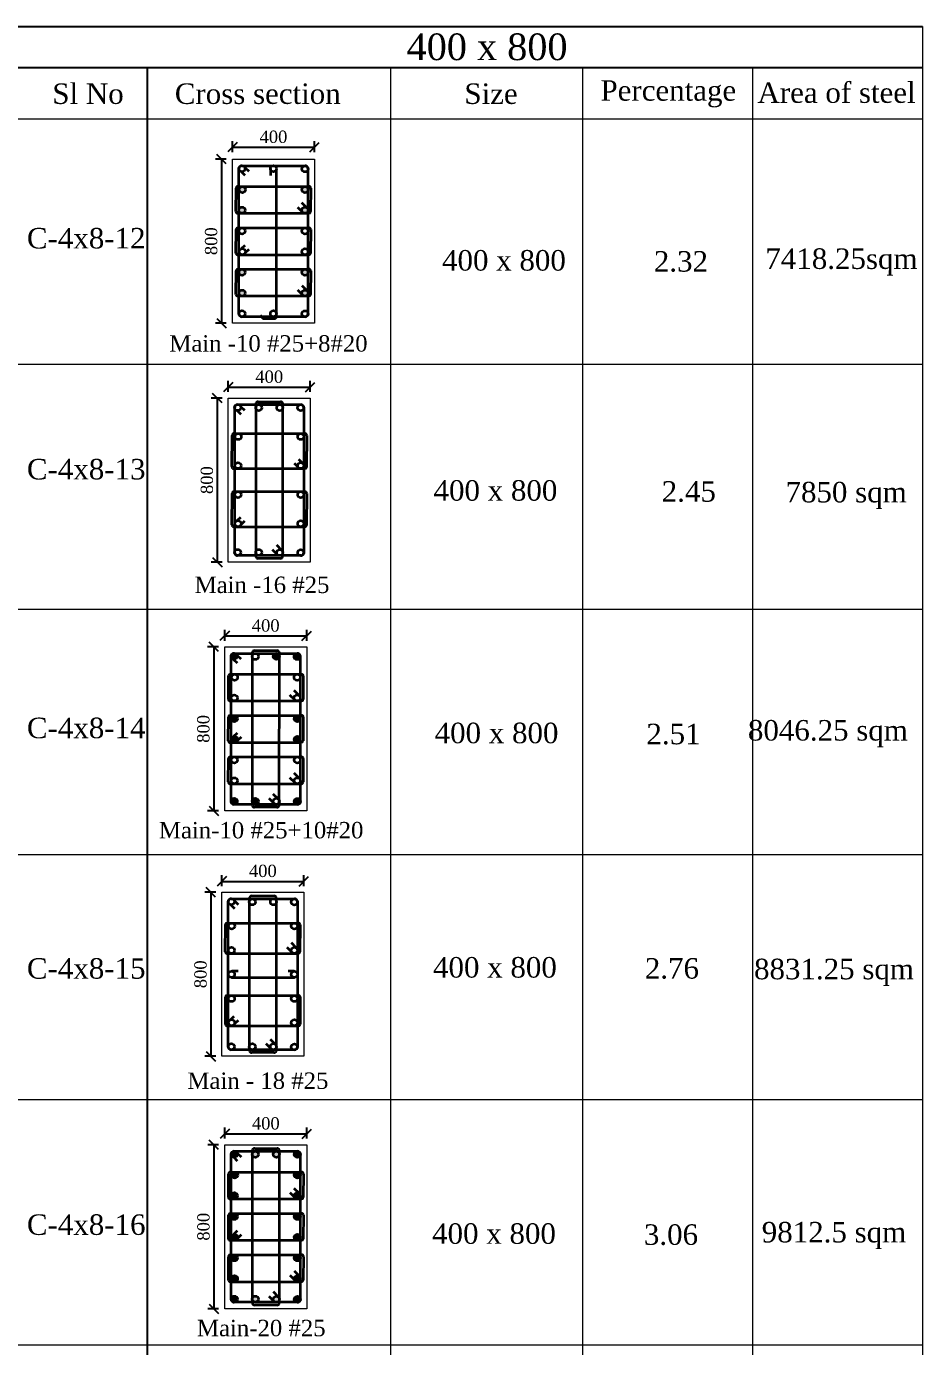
# Model space of a CAD drawing. Header units: millimetres. Extents: x -111267 to 10003021, y -40114 to 2142304.
# Drawn here: x 4467959 to 4489827, y 2034847 to 2067045 of the extents above; entities that cross this region are included whole.
import ezdxf

# ---------------------------------------------------------------- set-up
doc = ezdxf.new("R2010")
doc.units = ezdxf.units.MM
doc.header["$PDMODE"] = 2
doc.linetypes.add('DASHED2', pattern=[0.375, 0.25, -0.125])
for name, color, linetype, lineweight in [('6.Dim', 8, 'Continuous', 9), ('object line', 23, 'Continuous', 13), ('reinmt', 241, 'Continuous', 40), ('S-Beam', 4, 'DASHED2', 15), ('S-Dim', 8, 'Continuous', 5)]:
    doc.layers.add(name, color=color, linetype=linetype, lineweight=lineweight)
doc.layers.add('9.Title', color=7, linetype='Continuous')
doc.styles.add('DRIQsmall', font='times.ttf', dxfattribs={"height": 0.2})
doc.styles.add('Times new roman', font='times.ttf', dxfattribs={"height": 300})
doc.dimstyles.new('Scale 20', dxfattribs={"dimscale": 0, "dimtxt": 250, "dimasz": 230, "dimexe": 150, "dimexo": 150, "dimgap": 100, "dimtad": 1, "dimtoh": 1, "dimdec": 0, "dimlfac": 0.2, "dimzin": 0, "dimdsep": 46, "dimtxsty": 'Times new roman', "dimblk": 'OBLIQUE', "dimcen": 0.09, "dimclrd": 256, "dimclrt": 3, "dimadec": 0, "dimazin": 0, "dimtfac": 1, "dimtdec": 0, "dimtofl": 0, "dimtmove": 0, "dimatfit": 3, "dimfxl": 150, "dimfxlon": 1, "dimtolj": 1, "dimtzin": 0, "dimarcsym": 0})

# ---------------------------------------------------------------- blocks, each defined once
blk = doc.blocks.new('_Oblique')
at = {"color": 0, "linetype": 'ByBlock', "lineweight": -2}
blk.add_line((-0.5, -0.5), (0.5, 0.5), dxfattribs=at)
blk = doc.blocks.new('*D1125')
at = {"layer": 'Defpoints', "color": 0, "ltscale": 6, "transparency": 16777216}
for p in [(4472728, 2045927), (4472462, 2041927), (4472728, 2041927)]:
    blk.add_point(p, dxfattribs=at)
at = {"layer": 'S-Dim', "color": 0, "lineweight": -2, "ltscale": 6, "transparency": 16777216}
for p, q in [((4472578, 2045927), (4472312, 2045927)), ((4472578, 2041927), (4472312, 2041927))]:
    blk.add_line(p, q, dxfattribs=at)
at = {"layer": 'S-Dim', "lineweight": -2, "ltscale": 6, "transparency": 16777216}
blk.add_line((4472462, 2045927), (4472462, 2041927), dxfattribs=at)
at = {"layer": 'S-Dim', "lineweight": -2, "ltscale": 6, "transparency": 16777216, "xscale": 230, "yscale": 230, "zscale": 230}
for p, rotation in [((4472462, 2045927), 90), ((4472462, 2041927), 270)]:
    blk.add_blockref('_Oblique', p, dxfattribs=dict(at, rotation=rotation))
at = {"layer": 'S-Dim', "color": 3, "ltscale": 6, "transparency": 16777216, "insert": (4472209, 2043927), "char_height": 300, "attachment_point": 5, "rotation": 90, "style": 'Times new roman'}
blk.add_mtext('\\A1;800', dxfattribs=at)
blk = doc.blocks.new('*D1126')
at = {"layer": 'Defpoints', "color": 0, "ltscale": 6, "transparency": 16777216}
for p in [(4472728, 2045927), (4474728, 2046194), (4474728, 2045927)]:
    blk.add_point(p, dxfattribs=at)
at = {"layer": 'S-Dim', "color": 0, "lineweight": -2, "ltscale": 6, "transparency": 16777216}
for p, q in [((4472728, 2046077), (4472728, 2046344)), ((4474728, 2046077), (4474728, 2046344))]:
    blk.add_line(p, q, dxfattribs=at)
at = {"layer": 'S-Dim', "lineweight": -2, "ltscale": 6, "transparency": 16777216}
blk.add_line((4472728, 2046194), (4474728, 2046194), dxfattribs=at)
at = {"layer": 'S-Dim', "lineweight": -2, "ltscale": 6, "transparency": 16777216, "xscale": 230, "yscale": 230, "zscale": 230, "rotation": 180}
blk.add_blockref('_Oblique', (4472728, 2046194), dxfattribs=at)
at = {"layer": 'S-Dim', "lineweight": -2, "ltscale": 6, "transparency": 16777216, "xscale": 230, "yscale": 230, "zscale": 230}
blk.add_blockref('_Oblique', (4474728, 2046194), dxfattribs=at)
at = {"layer": 'S-Dim', "color": 3, "ltscale": 6, "transparency": 16777216, "insert": (4473728, 2046447), "char_height": 300, "attachment_point": 5, "style": 'Times new roman'}
blk.add_mtext('\\A1;400', dxfattribs=at)
blk = doc.blocks.new('*D1127')
at = {"layer": 'Defpoints', "color": 0, "ltscale": 6, "transparency": 16777216}
for p in [(4472987, 2063806), (4472721, 2059806), (4472987, 2059806)]:
    blk.add_point(p, dxfattribs=at)
at = {"layer": 'S-Dim', "color": 0, "lineweight": -2, "ltscale": 6, "transparency": 16777216}
for p, q in [((4472837, 2063806), (4472571, 2063806)), ((4472837, 2059806), (4472571, 2059806))]:
    blk.add_line(p, q, dxfattribs=at)
at = {"layer": 'S-Dim', "lineweight": -2, "ltscale": 6, "transparency": 16777216}
blk.add_line((4472721, 2063806), (4472721, 2059806), dxfattribs=at)
at = {"layer": 'S-Dim', "lineweight": -2, "ltscale": 6, "transparency": 16777216, "xscale": 230, "yscale": 230, "zscale": 230}
for p, rotation in [((4472721, 2063806), 90), ((4472721, 2059806), 270)]:
    blk.add_blockref('_Oblique', p, dxfattribs=dict(at, rotation=rotation))
at = {"layer": 'S-Dim', "color": 3, "ltscale": 6, "transparency": 16777216, "insert": (4472468, 2061806), "char_height": 300, "attachment_point": 5, "rotation": 90, "style": 'Times new roman'}
blk.add_mtext('\\A1;800', dxfattribs=at)
blk = doc.blocks.new('*D1128')
at = {"layer": 'Defpoints', "color": 0, "ltscale": 6, "transparency": 16777216}
for p in [(4474987, 2064099), (4472987, 2063832), (4474987, 2063832)]:
    blk.add_point(p, dxfattribs=at)
at = {"layer": 'S-Dim', "color": 0, "lineweight": -2, "ltscale": 6, "transparency": 16777216}
for p, q in [((4472987, 2063982), (4472987, 2064249)), ((4474987, 2063982), (4474987, 2064249))]:
    blk.add_line(p, q, dxfattribs=at)
at = {"layer": 'S-Dim', "lineweight": -2, "ltscale": 6, "transparency": 16777216}
blk.add_line((4472987, 2064099), (4474987, 2064099), dxfattribs=at)
at = {"layer": 'S-Dim', "lineweight": -2, "ltscale": 6, "transparency": 16777216, "xscale": 230, "yscale": 230, "zscale": 230, "rotation": 180}
blk.add_blockref('_Oblique', (4472987, 2064099), dxfattribs=at)
at = {"layer": 'S-Dim', "lineweight": -2, "ltscale": 6, "transparency": 16777216, "xscale": 230, "yscale": 230, "zscale": 230}
blk.add_blockref('_Oblique', (4474987, 2064099), dxfattribs=at)
at = {"layer": 'S-Dim', "color": 3, "ltscale": 6, "transparency": 16777216, "insert": (4473987, 2064352), "char_height": 300, "attachment_point": 5, "style": 'Times new roman'}
blk.add_mtext('\\A1;400', dxfattribs=at)
blk = doc.blocks.new('*D1131')
at = {"layer": 'Defpoints', "color": 0, "ltscale": 6, "transparency": 16777216}
for p in [(4472798, 2051912), (4472531, 2047912), (4472798, 2047912)]:
    blk.add_point(p, dxfattribs=at)
at = {"layer": 'S-Dim', "color": 0, "lineweight": -2, "ltscale": 6, "transparency": 16777216}
for p, q in [((4472648, 2051912), (4472381, 2051912)), ((4472648, 2047912), (4472381, 2047912))]:
    blk.add_line(p, q, dxfattribs=at)
at = {"layer": 'S-Dim', "lineweight": -2, "ltscale": 6, "transparency": 16777216}
blk.add_line((4472531, 2051912), (4472531, 2047912), dxfattribs=at)
at = {"layer": 'S-Dim', "lineweight": -2, "ltscale": 6, "transparency": 16777216, "xscale": 230, "yscale": 230, "zscale": 230}
for p, rotation in [((4472531, 2051912), 90), ((4472531, 2047912), 270)]:
    blk.add_blockref('_Oblique', p, dxfattribs=dict(at, rotation=rotation))
at = {"layer": 'S-Dim', "color": 3, "ltscale": 6, "transparency": 16777216, "insert": (4472278, 2049912), "char_height": 300, "attachment_point": 5, "rotation": 90, "style": 'Times new roman'}
blk.add_mtext('\\A1;800', dxfattribs=at)
blk = doc.blocks.new('*D1132')
at = {"layer": 'Defpoints', "color": 0, "ltscale": 6, "transparency": 16777216}
for p in [(4474798, 2052179), (4472798, 2051912), (4474798, 2051912)]:
    blk.add_point(p, dxfattribs=at)
at = {"layer": 'S-Dim', "color": 0, "lineweight": -2, "ltscale": 6, "transparency": 16777216}
for p, q in [((4472798, 2052062), (4472798, 2052329)), ((4474798, 2052062), (4474798, 2052329))]:
    blk.add_line(p, q, dxfattribs=at)
at = {"layer": 'S-Dim', "lineweight": -2, "ltscale": 6, "transparency": 16777216}
blk.add_line((4472798, 2052179), (4474798, 2052179), dxfattribs=at)
at = {"layer": 'S-Dim', "lineweight": -2, "ltscale": 6, "transparency": 16777216, "xscale": 230, "yscale": 230, "zscale": 230, "rotation": 180}
blk.add_blockref('_Oblique', (4472798, 2052179), dxfattribs=at)
at = {"layer": 'S-Dim', "lineweight": -2, "ltscale": 6, "transparency": 16777216, "xscale": 230, "yscale": 230, "zscale": 230}
blk.add_blockref('_Oblique', (4474798, 2052179), dxfattribs=at)
at = {"layer": 'S-Dim', "color": 3, "ltscale": 6, "transparency": 16777216, "insert": (4473798, 2052432), "char_height": 300, "attachment_point": 5, "style": 'Times new roman'}
blk.add_mtext('\\A1;400', dxfattribs=at)
blk = doc.blocks.new('*D1129')
at = {"layer": 'Defpoints', "color": 0, "ltscale": 6, "transparency": 16777216}
for p in [(4472800, 2039770), (4472534, 2035770), (4472800, 2035770)]:
    blk.add_point(p, dxfattribs=at)
at = {"layer": 'S-Dim', "color": 0, "lineweight": -2, "ltscale": 6, "transparency": 16777216}
for p, q in [((4472650, 2039770), (4472384, 2039770)), ((4472650, 2035770), (4472384, 2035770))]:
    blk.add_line(p, q, dxfattribs=at)
at = {"layer": 'S-Dim', "lineweight": -2, "ltscale": 6, "transparency": 16777216}
blk.add_line((4472534, 2039770), (4472534, 2035770), dxfattribs=at)
at = {"layer": 'S-Dim', "lineweight": -2, "ltscale": 6, "transparency": 16777216, "xscale": 230, "yscale": 230, "zscale": 230}
for p, rotation in [((4472534, 2039770), 90), ((4472534, 2035770), 270)]:
    blk.add_blockref('_Oblique', p, dxfattribs=dict(at, rotation=rotation))
at = {"layer": 'S-Dim', "color": 3, "ltscale": 6, "transparency": 16777216, "insert": (4472281, 2037770), "char_height": 300, "attachment_point": 5, "rotation": 90, "style": 'Times new roman'}
blk.add_mtext('\\A1;800', dxfattribs=at)
blk = doc.blocks.new('*D1130')
at = {"layer": 'Defpoints', "color": 0, "ltscale": 6, "transparency": 16777216}
for p in [(4474800, 2040037), (4472800, 2039770), (4474800, 2039770)]:
    blk.add_point(p, dxfattribs=at)
at = {"layer": 'S-Dim', "color": 0, "lineweight": -2, "ltscale": 6, "transparency": 16777216}
for p, q in [((4472800, 2039920), (4472800, 2040187)), ((4474800, 2039920), (4474800, 2040187))]:
    blk.add_line(p, q, dxfattribs=at)
at = {"layer": 'S-Dim', "lineweight": -2, "ltscale": 6, "transparency": 16777216}
blk.add_line((4472800, 2040037), (4474800, 2040037), dxfattribs=at)
at = {"layer": 'S-Dim', "lineweight": -2, "ltscale": 6, "transparency": 16777216, "xscale": 230, "yscale": 230, "zscale": 230, "rotation": 180}
blk.add_blockref('_Oblique', (4472800, 2040037), dxfattribs=at)
at = {"layer": 'S-Dim', "lineweight": -2, "ltscale": 6, "transparency": 16777216, "xscale": 230, "yscale": 230, "zscale": 230}
blk.add_blockref('_Oblique', (4474800, 2040037), dxfattribs=at)
at = {"layer": 'S-Dim', "color": 3, "ltscale": 6, "transparency": 16777216, "insert": (4473800, 2040289), "char_height": 300, "attachment_point": 5, "style": 'Times new roman'}
blk.add_mtext('\\A1;400', dxfattribs=at)
blk = doc.blocks.new('*D1133')
at = {"layer": 'Defpoints', "color": 0, "ltscale": 6, "transparency": 16777216}
for p in [(4472884, 2057980), (4472617, 2053980), (4472884, 2053980)]:
    blk.add_point(p, dxfattribs=at)
at = {"layer": 'S-Dim', "color": 0, "lineweight": -2, "ltscale": 6, "transparency": 16777216}
for p, q in [((4472734, 2057980), (4472467, 2057980)), ((4472734, 2053980), (4472467, 2053980))]:
    blk.add_line(p, q, dxfattribs=at)
at = {"layer": 'S-Dim', "lineweight": -2, "ltscale": 6, "transparency": 16777216}
blk.add_line((4472617, 2057980), (4472617, 2053980), dxfattribs=at)
at = {"layer": 'S-Dim', "lineweight": -2, "ltscale": 6, "transparency": 16777216, "xscale": 230, "yscale": 230, "zscale": 230}
for p, rotation in [((4472617, 2057980), 90), ((4472617, 2053980), 270)]:
    blk.add_blockref('_Oblique', p, dxfattribs=dict(at, rotation=rotation))
at = {"layer": 'S-Dim', "color": 3, "ltscale": 6, "transparency": 16777216, "insert": (4472364, 2055980), "char_height": 300, "attachment_point": 5, "rotation": 90, "style": 'Times new roman'}
blk.add_mtext('\\A1;800', dxfattribs=at)
blk = doc.blocks.new('*D1134')
at = {"layer": 'Defpoints', "color": 0, "ltscale": 6, "transparency": 16777216}
for p in [(4474884, 2058247), (4472884, 2057980), (4474884, 2057980)]:
    blk.add_point(p, dxfattribs=at)
at = {"layer": 'S-Dim', "color": 0, "lineweight": -2, "ltscale": 6, "transparency": 16777216}
for p, q in [((4472884, 2058130), (4472884, 2058397)), ((4474884, 2058130), (4474884, 2058397))]:
    blk.add_line(p, q, dxfattribs=at)
at = {"layer": 'S-Dim', "lineweight": -2, "ltscale": 6, "transparency": 16777216}
blk.add_line((4472884, 2058247), (4474884, 2058247), dxfattribs=at)
at = {"layer": 'S-Dim', "lineweight": -2, "ltscale": 6, "transparency": 16777216, "xscale": 230, "yscale": 230, "zscale": 230, "rotation": 180}
blk.add_blockref('_Oblique', (4472884, 2058247), dxfattribs=at)
at = {"layer": 'S-Dim', "lineweight": -2, "ltscale": 6, "transparency": 16777216, "xscale": 230, "yscale": 230, "zscale": 230}
blk.add_blockref('_Oblique', (4474884, 2058247), dxfattribs=at)
at = {"layer": 'S-Dim', "color": 3, "ltscale": 6, "transparency": 16777216, "insert": (4473884, 2058500), "char_height": 300, "attachment_point": 5, "style": 'Times new roman'}
blk.add_mtext('\\A1;400', dxfattribs=at)

msp = doc.modelspace()

# ---------------------------------------------------------------- hatches: boundary and pattern name
at = {"layer": '6.Dim', "linetype": 'Continuous'}
h = msp.add_hatch(color=8, dxfattribs=at)
h.dxf.hatch_style = 1
edge = h.paths.add_edge_path()
edge.add_arc((4473228.1, 2063065.5), 75.5, 0, 360)
edge = h.paths.add_edge_path()
edge.add_arc((4473221.8, 2062563), 75.5, 0, 360)
edge = h.paths.add_edge_path()
edge.add_arc((4473222.9, 2061048.2), 75.5, 0, 360)
edge = h.paths.add_edge_path()
edge.add_arc((4473223.4, 2060540.8), 75.5, 0, 360)
edge = h.paths.add_edge_path()
edge.add_arc((4474756.9, 2061048.2), 75.5, 0, 360)
edge = h.paths.add_edge_path()
edge.add_arc((4474757.5, 2060540.8), 75.5, 0, 360)
edge = h.paths.add_edge_path()
edge.add_arc((4474755.9, 2062563), 75.5, 0, 360)
edge = h.paths.add_edge_path()
edge.add_arc((4474755.7, 2063065.5), 75.5, 0, 360)
h = msp.add_hatch(color=8, dxfattribs=at)
h.dxf.hatch_style = 1
edge = h.paths.add_edge_path()
edge.add_arc((4473027.1, 2051683), 75.5, 0, 360)
h = msp.add_hatch(color=8, dxfattribs=at)
h.dxf.hatch_style = 1
edge = h.paths.add_edge_path()
edge.add_arc((4474056.2, 2051679.7), 75.5, 0, 360)
h = msp.add_hatch(color=8, dxfattribs=at)
h.dxf.hatch_style = 1
edge = h.paths.add_edge_path()
edge.add_arc((4474565.7, 2051676.3), 75.5, 0, 360)
h = msp.add_hatch(color=8, dxfattribs=at)
h.dxf.hatch_style = 1
edge = h.paths.add_edge_path()
edge.add_arc((4473032.7, 2050161.5), 75.5, 0, 360)
h = msp.add_hatch(color=8, dxfattribs=at)
h.dxf.hatch_style = 1
edge = h.paths.add_edge_path()
edge.add_arc((4474566.8, 2050161.5), 75.5, 0, 360)
h = msp.add_hatch(color=8, dxfattribs=at)
h.dxf.hatch_style = 1
edge = h.paths.add_edge_path()
edge.add_arc((4473039.6, 2049656.6), 75.5, 0, 360)
h = msp.add_hatch(color=8, dxfattribs=at)
h.dxf.hatch_style = 1
edge = h.paths.add_edge_path()
edge.add_arc((4474567.2, 2049656.6), 75.5, 0, 360)
h = msp.add_hatch(color=8, dxfattribs=at)
h.dxf.hatch_style = 1
edge = h.paths.add_edge_path()
edge.add_arc((4473028.9, 2048147), 75.5, 0, 360)
h = msp.add_hatch(color=8, dxfattribs=at)
h.dxf.hatch_style = 1
edge = h.paths.add_edge_path()
edge.add_arc((4473543.1, 2048146.8), 75.5, 0, 360)
h = msp.add_hatch(color=8, dxfattribs=at)
h.dxf.hatch_style = 1
edge = h.paths.add_edge_path()
edge.add_arc((4474568.3, 2048141.8), 75.5, 0, 360)
h = msp.add_hatch(color=8, dxfattribs=at)
h.dxf.hatch_style = 1
edge = h.paths.add_edge_path()
edge.add_arc((4473029.8, 2039540.4), 75.5, 0, 360)
h = msp.add_hatch(color=8, dxfattribs=at)
h.dxf.hatch_style = 1
edge = h.paths.add_edge_path()
edge.add_arc((4473545.8, 2036004.3), 75.5, 0, 360)
edge = h.paths.add_edge_path()
edge.add_arc((4474058.9, 2036002.6), 75.5, 0, 360)
edge = h.paths.add_edge_path()
edge.add_arc((4474058.9, 2039537.2), 75.5, 0, 360)
edge = h.paths.add_edge_path()
edge.add_arc((4473545.8, 2039535.4), 75.5, 0, 360)
h = msp.add_hatch(color=8, dxfattribs=at)
h.dxf.hatch_style = 1
edge = h.paths.add_edge_path()
edge.add_arc((4474568.4, 2039533.8), 75.5, 0, 360)
h = msp.add_hatch(color=8, dxfattribs=at)
h.dxf.hatch_style = 1
edge = h.paths.add_edge_path()
edge.add_arc((4473041.2, 2039028.9), 75.5, 0, 360)
h = msp.add_hatch(color=8, dxfattribs=at)
h.dxf.hatch_style = 1
edge = h.paths.add_edge_path()
edge.add_arc((4474568.8, 2039028.9), 75.5, 0, 360)
h = msp.add_hatch(color=8, dxfattribs=at)
h.dxf.hatch_style = 1
edge = h.paths.add_edge_path()
edge.add_arc((4473034.9, 2038526.4), 75.5, 0, 360)
h = msp.add_hatch(color=8, dxfattribs=at)
h.dxf.hatch_style = 1
edge = h.paths.add_edge_path()
edge.add_arc((4474569, 2038526.4), 75.5, 0, 360)
h = msp.add_hatch(color=8, dxfattribs=at)
h.dxf.hatch_style = 1
edge = h.paths.add_edge_path()
edge.add_arc((4473035.4, 2038019), 75.5, 0, 360)
h = msp.add_hatch(color=8, dxfattribs=at)
h.dxf.hatch_style = 1
edge = h.paths.add_edge_path()
edge.add_arc((4474569.5, 2038019), 75.5, 0, 360)
h = msp.add_hatch(color=8, dxfattribs=at)
h.dxf.hatch_style = 1
edge = h.paths.add_edge_path()
edge.add_arc((4473042.3, 2037514), 75.5, 0, 360)
h = msp.add_hatch(color=8, dxfattribs=at)
h.dxf.hatch_style = 1
edge = h.paths.add_edge_path()
edge.add_arc((4474569.9, 2037514), 75.5, 0, 360)
h = msp.add_hatch(color=8, dxfattribs=at)
h.dxf.hatch_style = 1
edge = h.paths.add_edge_path()
edge.add_arc((4473036, 2037011.6), 75.5, 0, 360)
h = msp.add_hatch(color=8, dxfattribs=at)
h.dxf.hatch_style = 1
edge = h.paths.add_edge_path()
edge.add_arc((4474570.1, 2037011.6), 75.5, 0, 360)
h = msp.add_hatch(color=8, dxfattribs=at)
h.dxf.hatch_style = 1
edge = h.paths.add_edge_path()
edge.add_arc((4473036.5, 2036504.2), 75.5, 0, 360)
h = msp.add_hatch(color=8, dxfattribs=at)
h.dxf.hatch_style = 1
edge = h.paths.add_edge_path()
edge.add_arc((4474570.6, 2036504.2), 75.5, 0, 360)
h = msp.add_hatch(color=8, dxfattribs=at)
h.dxf.hatch_style = 1
edge = h.paths.add_edge_path()
edge.add_arc((4473031.6, 2036004.5), 75.5, 0, 360)
h = msp.add_hatch(color=8, dxfattribs=at)
h.dxf.hatch_style = 1
edge = h.paths.add_edge_path()
edge.add_arc((4474571, 2035999.2), 75.5, 0, 360)

# ---------------------------------------------------------------- linework, layer by layer
at = {"layer": '9.Title'}
for p, q in [((4446004.1, 2067045.3, -198769.9), (4489826.5, 2067045.3, -198769.9)), ((4446004.1, 2066045.3, -198769.9), (4489826.5, 2066045.3, -198769.9)), ((4470915.3, 1999011, -198769.9), (4470915.3, 2066045.3, -198769.9))]:
    msp.add_line(p, q, dxfattribs=at)
at = {"layer": 'object line', "elevation": 198769.9}
msp.add_lwpolyline([(4472987.3, 2063806.5), (4474987.3, 2063806.5), (4474987.3, 2059806.5), (4472987.3, 2059806.5)], close=True, dxfattribs=at)
at = {"layer": 'object line'}
for points in [[(4472883.6, 2057980.5), (4474883.6, 2057980.5), (4474883.6, 2053980.5), (4472883.6, 2053980.5)], [(4472797.7, 2051912.4), (4474797.7, 2051912.4), (4474797.7, 2047912.4), (4472797.7, 2047912.4)], [(4472728.3, 2045927.3), (4474728.3, 2045927.3), (4474728.3, 2041927.3), (4472728.3, 2041927.3)], [(4472800.4, 2039769.9), (4474800.4, 2039769.9), (4474800.4, 2035769.9), (4472800.4, 2035769.9)]]:
    msp.add_lwpolyline(points, close=True, dxfattribs=at)
at = {"layer": 'reinmt', "linetype": 'Continuous', "lineweight": 35}
for p, q in [((4473216.7, 2063648.4, 198769.9), (4474757.8, 2063648.4, 198769.9)), ((4473145.3, 2060035.9, 198769.9), (4473145.3, 2063577.1, 198769.9)), ((4473203.9, 2063500.7, 198769.9), (4473292.1, 2063414.4, 198769.9)), ((4473295.2, 2063593.9, 198769.9), (4473383.5, 2063510.9, 198769.9)), ((4473911.8, 2063577.7, 198769.9), (4473911.4, 2063406.4, 198769.9)), ((4474829.2, 2063577.1, 198769.9), (4474829.2, 2060035.9, 198769.9)), ((4473071.2, 2062527.8, 198769.9), (4473073.6, 2063101, 198769.9)), ((4473113.6, 2063140.8, 198769.9), (4474856.2, 2063140.8, 198769.9)), ((4474896.2, 2063100.6, 198769.9), (4474893.8, 2062527.4, 198769.9)), ((4474570.9, 2062639.6, 198769.9), (4474695.5, 2062517.5, 198769.9)), ((4474674.8, 2062749.8, 198769.9), (4474800.3, 2062624.1, 198769.9)), ((4473111.2, 2062487.6, 198769.9), (4474853.8, 2062487.6, 198769.9)), ((4473071.9, 2061517.9, 198769.9), (4473074.4, 2062091.1, 198769.9)), ((4473114.4, 2062130.9, 198769.9), (4474856.9, 2062130.9, 198769.9)), ((4474896.9, 2062090.8, 198769.9), (4474894.5, 2061517.6, 198769.9)), ((4473289.3, 2061704.3, 198769.9), (4473200.9, 2061621.3, 198769.9)), ((4473111.9, 2061477.7, 198769.9), (4474854.5, 2061477.7, 198769.9)), ((4473389, 2061607.5, 198769.9), (4473300.8, 2061521.3, 198769.9)), ((4473072.5, 2060510.5, 198769.9), (4473074.9, 2061083.7, 198769.9)), ((4473114.9, 2061123.5, 198769.9), (4474857.5, 2061123.5, 198769.9)), ((4474897.5, 2061083.3, 198769.9), (4474895.1, 2060510.2, 198769.9)), ((4474676.4, 2060727.6, 198769.9), (4474801.9, 2060601.9, 198769.9)), ((4473112.5, 2060470.3, 198769.9), (4474855.1, 2060470.3, 198769.9)), ((4474572.5, 2060617.3, 198769.9), (4474697.2, 2060495.3, 198769.9)), ((4474757.8, 2059964.5, 198769.9), (4473216.7, 2059964.5, 198769.9)), ((4473113, 2057822.4), (4474654.2, 2057822.4)), ((4473553.5, 2057831.3), (4473553.7, 2054129.7)), ((4473613.5, 2057891.3), (4474157.1, 2057891.3)), ((4474215.9, 2054129.6), (4474217.1, 2057831.3)), ((4473041.7, 2054209.9), (4473041.7, 2057751.1)), ((4473100.2, 2057674.7), (4473188.4, 2057588.5)), ((4473191.5, 2057767.9), (4473279.8, 2057684.9)), ((4474725.5, 2057751.1), (4474725.5, 2054209.9)), ((4472972.7, 2056309.3), (4472977.9, 2057068.1)), ((4472972.7, 2056309.3), (4472977.9, 2057068.1)), ((4473027.9, 2057118.1), (4474750.5, 2057118.1)), ((4473027.9, 2057118.1), (4474750.5, 2057118.1)), ((4474800.5, 2057067.9), (4474795.2, 2056298.8)), ((4473022.7, 2056259), (4474745.3, 2056259)), ((4473022.7, 2056259), (4474755.2, 2056259)), ((4474496, 2056391.1), (4474584.2, 2056304.9)), ((4474595.8, 2056487.8), (4474684.1, 2056404.7)), ((4472972.7, 2054892.8), (4472977.9, 2055651.7)), ((4472972.7, 2054892.8), (4472977.9, 2055651.7)), ((4473027.9, 2055701.7), (4474750.5, 2055701.7)), ((4473027.9, 2055701.7), (4474750.5, 2055701.7)), ((4474800.5, 2055651.5), (4474795.2, 2054882.3)), ((4473180.2, 2055071.7), (4473091.8, 2054988.7)), ((4473279.9, 2054975), (4473191.7, 2054888.8)), ((4473022.7, 2054842.6), (4474745.3, 2054842.6)), ((4473022.7, 2054842.6), (4474755.2, 2054842.6)), ((4473957.1, 2054289.8), (4474081.8, 2054167.7)), ((4474061, 2054400), (4474186.6, 2054274.3)), ((4474654.2, 2054138.5), (4473113, 2054138.5)), ((4474155.9, 2054069.7), (4473613.7, 2054069.7)), ((4473027.1, 2051754.3), (4474568.3, 2051754.3)), ((4473105.6, 2051699.8), (4473193.9, 2051616.8)), ((4473467.6, 2051763.2), (4473467.8, 2048061.5)), ((4473527.6, 2051823.2), (4474071.2, 2051823.2)), ((4474130, 2048061.5), (4474131.2, 2051763.1)), ((4472955.7, 2048141.8), (4472955.7, 2051683)), ((4473014.3, 2051606.6), (4473102.5, 2051520.3)), ((4474639.6, 2051683), (4474639.6, 2048141.8)), ((4472887, 2050633.7), (4472889.8, 2051196.7)), ((4472939.8, 2051246.7), (4474665.3, 2051246.7)), ((4474715.3, 2051196.7), (4474712.5, 2050633.3)), ((4474381.3, 2050745.5), (4474506, 2050623.4)), ((4474485.2, 2050855.7), (4474610.7, 2050730)), ((4472927, 2050593.5), (4474672.5, 2050593.5)), ((4472885.4, 2049621.4), (4472888.2, 2050199.5)), ((4472928.2, 2050239.3), (4474673.7, 2050239.3)), ((4474713.7, 2050199.1), (4474710.8, 2049621)), ((4473099.7, 2049810.2), (4473011.3, 2049727.2)), ((4472925.4, 2049581.2), (4474670.8, 2049581.2)), ((4473199.4, 2049713.4), (4473111.2, 2049627.2)), ((4472885.6, 2048621.3), (4472888.4, 2049189.6)), ((4472928.4, 2049229.4), (4474673.9, 2049229.4)), ((4474713.9, 2049189.2), (4474711.1, 2048621.3)), ((4474486.4, 2048838.4), (4474612, 2048712.7)), ((4472935.6, 2048571.3), (4474661.1, 2048571.3)), ((4474382.5, 2048728.2), (4474507.2, 2048606.2)), ((4473871.2, 2048221.6), (4473995.9, 2048099.6)), ((4473975.1, 2048331.9), (4474100.7, 2048206.2)), ((4474568.3, 2048070.4), (4473027.1, 2048070.4)), ((4474070, 2048001.5), (4473527.8, 2048001.5)), ((4472886.3, 2042156.7), (4472886.3, 2045697.9)), ((4472944.9, 2045621.5), (4473033, 2045535.3)), ((4472957.7, 2045769.2), (4474498.8, 2045769.2)), ((4473036.1, 2045714.8), (4473124.5, 2045631.7)), ((4473398.1, 2045778.1), (4473398.3, 2042076.5)), ((4473458.1, 2045838.1), (4474001.8, 2045838.1)), ((4474060.6, 2042076.4), (4474061.8, 2045778.1)), ((4474570.2, 2045697.9), (4474570.2, 2042156.7)), ((4472811.9, 2044477.8), (4472814.7, 2045137.6)), ((4472854.7, 2045177.5), (4474597.2, 2045177.5)), ((4474637.2, 2045137.3), (4474634.5, 2044477.5)), ((4474416, 2044699.8), (4474541.6, 2044574.1)), ((4472851.9, 2044437.7), (4474594.5, 2044437.7)), ((4474312.2, 2044589.6), (4474436.8, 2044467.6)), ((4473128.8, 2043999.4), (4472968.9, 2043999.5)), ((4474494.1, 2043999.4), (4474342.9, 2043999.4)), ((4472962.9, 2043848.7), (4474499.2, 2043848.4)), ((4472813.2, 2042710.5), (4472815.9, 2043370.3)), ((4472855.9, 2043410.2), (4474598.5, 2043410.2)), ((4474638.5, 2043370), (4474635.7, 2042710.2)), ((4472853.2, 2042670.4), (4474595.7, 2042670.4)), ((4473024.5, 2042899.4), (4472936.1, 2042816.4)), ((4473124.2, 2042802.6), (4473036, 2042716.4)), ((4474498.8, 2042085.3), (4472957.7, 2042085.3)), ((4473801.8, 2042236.6), (4473926.4, 2042114.5)), ((4473905.6, 2042346.8), (4474031.2, 2042221.1)), ((4474000.6, 2042016.5), (4473458.3, 2042016.5)), ((4472958.5, 2035999.2), (4472958.5, 2039540.4)), ((4473017, 2039464.1), (4473105.2, 2039377.8)), ((4473029.8, 2039611.8), (4474571, 2039611.8)), ((4473108.3, 2039557.3), (4473196.6, 2039474.3)), ((4473470.3, 2039620.6), (4473470.5, 2035919)), ((4473530.3, 2039680.6), (4474073.9, 2039680.6)), ((4474132.7, 2035919), (4474133.9, 2039620.6)), ((4474642.3, 2039540.4), (4474642.3, 2035999.2)), ((4472889.7, 2038491.2), (4472892.5, 2039054.2)), ((4472942.5, 2039104.2), (4474668, 2039104.2)), ((4474718, 2039054.2), (4474715.2, 2038490.8)), ((4474384, 2038602.9), (4474508.7, 2038480.9)), ((4474487.9, 2038713.2), (4474613.4, 2038587.5)), ((4472929.7, 2038451), (4474675.2, 2038451)), ((4472888.1, 2037478.9), (4472890.9, 2038057)), ((4472930.9, 2038096.8), (4474676.4, 2038096.8)), ((4474716.4, 2038056.6), (4474713.5, 2037478.5)), ((4473102.4, 2037667.6), (4473014, 2037584.7)), ((4473202.1, 2037570.9), (4473113.9, 2037484.7)), ((4472928.1, 2037438.7), (4474673.5, 2037438.7)), ((4472888.3, 2036478.8), (4472891.1, 2037047.1)), ((4472931.1, 2037086.9), (4474676.6, 2037086.9)), ((4474716.6, 2037046.7), (4474713.8, 2036478.8)), ((4474385.3, 2036585.7), (4474509.9, 2036463.7)), ((4474489.1, 2036695.9), (4474614.7, 2036570.2)), ((4472938.3, 2036428.8), (4474663.8, 2036428.8)), ((4474571, 2035927.9), (4473029.8, 2035927.9)), ((4473873.9, 2036079.1), (4473998.6, 2035957.1)), ((4473977.8, 2036189.3), (4474103.4, 2036063.6)), ((4474072.7, 2035859), (4473530.5, 2035859))]:
    msp.add_line(p, q, dxfattribs=at)
at = {"layer": 'reinmt', "linetype": 'Continuous', "lineweight": 35, "elevation": 198769.9}
msp.add_lwpolyline([(4473666, 2059999.2), (4473739.8, 2059917.7), (4474002.4, 2059917.7, 0.4142858), (4474062.4, 2059977.7), (4474061.5, 2063559.6)], format="xyb", dxfattribs=at)
at = {"layer": 'reinmt', "linetype": 'Continuous', "lineweight": 35}
for centre in [(4473216.7, 2063577.1, 198769.9), (4473987.3, 2063573.8, 198769.9), (4474755.3, 2063570.4, 198769.9), (4473228.1, 2063065.5, 198769.9), (4474755.7, 2063065.5, 198769.9), (4473221.8, 2062563, 198769.9), (4474755.9, 2062563, 198769.9), (4473222.3, 2062055.6, 198769.9), (4474756.4, 2062055.6, 198769.9), (4473229.2, 2061550.7, 198769.9), (4474756.8, 2061550.7, 198769.9), (4473222.9, 2061048.2, 198769.9), (4474756.9, 2061048.2, 198769.9), (4473223.4, 2060540.8, 198769.9), (4474757.5, 2060540.8, 198769.9), (4473218.4, 2060041.1, 198769.9), (4473987.3, 2060039.2, 198769.9), (4474757.8, 2060035.9, 198769.9), (4473113, 2057751.1), (4473629, 2057746), (4474142.1, 2057747.8), (4474651.7, 2057744.4), (4473126.6, 2057042.8), (4474654.2, 2057042.8), (4473120.1, 2056334.6), (4474654.2, 2056334.6), (4473120.1, 2055626.3), (4474654.2, 2055626.3), (4473120.1, 2054918.1), (4474654.2, 2054918.1), (4473114.8, 2054215.2), (4473629, 2054215), (4474142.1, 2054213.2), (4474654.2, 2054209.9), (4473027.1, 2051683), (4473543.1, 2051677.9), (4474056.2, 2051679.7), (4474565.7, 2051676.3), (4473038.5, 2051171.4), (4474566.1, 2051171.4), (4473032.2, 2050668.9), (4474566.3, 2050668.9), (4473032.7, 2050161.5), (4474566.8, 2050161.5), (4473039.6, 2049656.6), (4474567.2, 2049656.6), (4473033.3, 2049154.1), (4474567.4, 2049154.1), (4473033.8, 2048646.7), (4474567.9, 2048646.7), (4473028.9, 2048147), (4473543.1, 2048146.8), (4474056.2, 2048145.1), (4474568.3, 2048141.8), (4472957.7, 2045697.9), (4473473.6, 2045692.8), (4473986.8, 2045694.6), (4474496.3, 2045691.2), (4472969.1, 2045102.1), (4474496.7, 2045102.1), (4472963.1, 2044513), (4474497.1, 2044513), (4472963.5, 2043924), (4474497.6, 2043924), (4472963.9, 2043334.9), (4474498, 2043334.9), (4472964.4, 2042745.8), (4474498.5, 2042745.8), (4472959.4, 2042162), (4473473.6, 2042161.8), (4473986.8, 2042160), (4474498.8, 2042156.7), (4473029.8, 2039540.4), (4473545.8, 2039535.4), (4474058.9, 2039537.2), (4474568.4, 2039533.8), (4473041.2, 2039028.9), (4474568.8, 2039028.9), (4473034.9, 2038526.4), (4474569, 2038526.4), (4473035.4, 2038019), (4474569.5, 2038019), (4473042.3, 2037514), (4474569.9, 2037514), (4473036, 2037011.6), (4474570.1, 2037011.6), (4473036.5, 2036504.2), (4474570.6, 2036504.2), (4473031.6, 2036004.5), (4473545.8, 2036004.3), (4474058.9, 2036002.6), (4474571, 2035999.2)]:
    msp.add_circle(centre, 75.5, dxfattribs=at)
for centre, radius, start, end in [((4473216.7, 2063577.1, 198769.9), 71.4, 90, 180), ((4474757.8, 2063577.1, 198769.9), 71.4, 360, 90), ((4473113.6, 2063100.8, 198769.9), 40, 90, 179.75852), ((4474856.2, 2063100.8, 198769.9), 40, 359.75852, 90), ((4473111.2, 2062527.6, 198769.9), 40, 179.75852, 270), ((4474853.8, 2062527.6, 198769.9), 40, 270, 359.75852), ((4473114.4, 2062090.9, 198769.9), 40, 90, 179.75852), ((4474856.9, 2062090.9, 198769.9), 40, 359.75852, 90), ((4473111.9, 2061517.7, 198769.9), 40, 179.75852, 270), ((4474854.5, 2061517.7, 198769.9), 40, 270, 359.75852), ((4473114.9, 2061083.5, 198769.9), 40, 90, 179.75852), ((4474857.5, 2061083.5, 198769.9), 40, 359.75852, 90), ((4473112.5, 2060510.3, 198769.9), 40, 179.75852, 270), ((4474855.1, 2060510.3, 198769.9), 40, 270, 359.75852), ((4473216.7, 2060035.9, 198769.9), 71.4, 180, 270), ((4474757.8, 2060035.9, 198769.9), 71.4, 270, 0), ((4473113, 2057751.1), 71.4, 90, 180), ((4473613.5, 2057831.3), 60, 90, 180.00317), ((4474157.1, 2057831.3), 60, 359.98155, 90), ((4474654.2, 2057751.1), 71.4, 360, 90), ((4473027.6, 2057068.1), 50, 90, 180), ((4474750.5, 2057068.1), 50, 359.75852, 90), ((4473022.7, 2056309), 50, 179.75852, 270), ((4474755.2, 2056299), 40, 270, 359.60907), ((4473027.6, 2055651.7), 50, 90, 180), ((4474750.5, 2055651.7), 50, 359.75852, 90), ((4473022.7, 2054892.6), 50, 179.75852, 270), ((4474755.2, 2054882.6), 40, 270, 359.60907), ((4473113, 2054209.9), 71.4, 180, 270), ((4473613.7, 2054129.7), 60, 180.00317, 270), ((4474155.9, 2054129.7), 60, 270, 359.98155), ((4474654.2, 2054209.9), 71.4, 270, 0), ((4473027.1, 2051683), 71.4, 90, 180), ((4473527.6, 2051763.2), 60, 90, 180.00317), ((4474071.2, 2051763.2), 60, 359.98155, 90), ((4474568.3, 2051683), 71.4, 360, 90), ((4472939.6, 2051196.7), 50, 90, 180), ((4472939.8, 2051196.7), 50, 90, 180), ((4474665.3, 2051196.7), 50, 0, 90), ((4472927, 2050633.5), 40, 179.71371, 270), ((4474672.5, 2050633.5), 40, 270, 359.71371), ((4472928.2, 2050199.3), 40, 90, 179.71371), ((4474673.7, 2050199.3), 40, 359.71371, 90), ((4472925.4, 2049621.2), 40, 179.71371, 270), ((4474670.8, 2049621.2), 40, 270, 359.71371), ((4472928.4, 2049189.4), 40, 90, 179.71371), ((4474673.9, 2049189.4), 40, 359.71371, 90), ((4472935.6, 2048621.3), 50, 180, 270), ((4474661.1, 2048621.3), 50, 270, 0), ((4473027.1, 2048141.8), 71.4, 180, 270), ((4473527.8, 2048061.5), 60, 180.00317, 270), ((4474070, 2048061.5), 60, 270, 359.98155), ((4474568.3, 2048141.8), 71.4, 270, 0), ((4472957.7, 2045697.9), 71.4, 90, 180), ((4473458.1, 2045778.1), 60, 90, 180.00317), ((4474001.8, 2045778.1), 60, 359.98155, 90), ((4474498.8, 2045697.9), 71.4, 360, 90), ((4472854.7, 2045137.5), 40, 90, 179.75852), ((4474597.2, 2045137.5), 40, 359.75852, 90), ((4472851.9, 2044477.7), 40, 179.75852, 270), ((4474594.5, 2044477.7), 40, 270, 359.75852), ((4472855.9, 2043370.2), 40, 90, 179.75852), ((4474598.5, 2043370.2), 40, 359.75852, 90), ((4472853.2, 2042710.4), 40, 179.75852, 270), ((4474595.7, 2042710.4), 40, 270, 359.75852), ((4472957.7, 2042156.7), 71.4, 180, 270), ((4473458.3, 2042076.5), 60, 180.00317, 270), ((4474000.6, 2042076.5), 60, 270, 359.98155), ((4474498.8, 2042156.7), 71.4, 270, 0), ((4473029.8, 2039540.4), 71.4, 90, 180), ((4473530.3, 2039620.6, 0), 60, 90, 180.00317), ((4474073.9, 2039620.6), 60, 359.98155, 90), ((4474571, 2039540.4), 71.4, 360, 90), ((4472942.3, 2039054.2), 50, 90, 180), ((4472942.5, 2039054.2), 50, 90, 180), ((4474668, 2039054.2), 50, 0, 90), ((4472929.7, 2038491), 40, 179.71371, 270), ((4474675.2, 2038491), 40, 270, 359.71371), ((4472930.9, 2038056.8), 40, 90, 179.71371), ((4474676.4, 2038056.8), 40, 359.71371, 90), ((4472928.1, 2037478.7), 40, 179.71371, 270), ((4474673.5, 2037478.7), 40, 270, 359.71371), ((4472931.1, 2037046.9), 40, 90, 179.71371), ((4474676.6, 2037046.9), 40, 359.71371, 90), ((4472938.3, 2036478.8), 50, 180, 270), ((4474663.8, 2036478.8), 50, 270, 0), ((4473029.8, 2035999.2), 71.4, 180, 270), ((4473530.5, 2035919), 60, 180.00317, 270), ((4474072.7, 2035919, 0), 60, 270, 359.98155), ((4474571, 2035999.2), 71.4, 270, 0)]:
    msp.add_arc(centre, radius, start, end, dxfattribs=at)
at = {"layer": 'S-Beam', "linetype": 'Continuous', "ltscale": 5}
for p, q in [((4489826.5, 2067045.3, -198769.9), (4489826.5, 1999011, -198769.9)), ((4476841.5, 2066045.3, -198769.9), (4476841.5, 1999011, -198769.9)), ((4481529.5, 2066045.3, -198769.9), (4481529.5, 1999011, -198769.9)), ((4485678, 2066045.3, -198769.9), (4485678, 1999011, -198769.9)), ((4446004.1, 2064790.8, -198769.9), (4489826.5, 2064790.8, -198769.9)), ((4446004.1, 2058811, 1750.1), (4489826.5, 2058811, -101900.3)), ((4446004.1, 2052831, 1750.1), (4489826.5, 2052831, -101900.3)), ((4446004.1, 2046851, 1750.1), (4489826.5, 2046851, -101900.3)), ((4446004.1, 2040871, 1750.1), (4489826.5, 2040871, -101900.3)), ((4446004.1, 2034891, 1750.1), (4489826.5, 2034891, -101900.3))]:
    msp.add_line(p, q, dxfattribs=at)

# ---------------------------------------------------------------- texts
at = {"color": 0, "linetype": 'Continuous', "char_height": 400, "attachment_point": 5, "style": 'Times new roman'}
for s, insert, width in [('Main -10 #25+8#20', (4473865.4, 2059310.7, 198769.9), 5584.723), ('Main -16 #25', (4473708.7, 2053423.3), 3405.581), ('Main-10 #25+10#20', (4473687.8, 2047439.2), 5438.295), ('Main - 18 #25 ', (4473608.3, 2041328.8), 3405.581), ('Main-20 #25', (4473690.5, 2035296.7), 3405.581)]:
    msp.add_mtext(s, dxfattribs=dict(at, insert=insert, width=width))
at = {"layer": '9.Title', "linetype": 'Continuous', "lineweight": 9, "ltscale": 0.5, "width": 8540.737, "attachment_point": 5, "style": 'DRIQsmall'}
for s, insert, char_height in [('400 x 800', (4479199.3, 2066542.8), 650), ('Sl No', (4469462.8, 2065401.1, -198769.9), 500), ('Cross section', (4473604.2, 2065401.1, -198769.9), 500), ('Size', (4479296.1, 2065401.1, -198769.9), 500), ('Percentage', (4483622.7, 2065401.1, -198769.9), 500), ('Area of steel', (4487727.2, 2065426.7, -198769.9), 500), ('C-4x8-12', (4469419.1, 2061876.1, -198769.9), 500), ('400 x 800', (4479611.1, 2061335.9, 198769.9), 500), ('2.32', (4483929.5, 2061309.6, 198769.9), 500), ('7418.25sqm', (4487846.3, 2061299.3), 500), ('C-4x8-13', (4469419.1, 2056243, -198769.9), 500), ('400 x 800', (4479403.6, 2055724.2), 500), ('2.45', (4484121.9, 2055697.9), 500), ('7850 sqm', (4487960.2, 2055605.1, -198769.9), 500), ('C-4x8-14', (4469419.1, 2049932, -198769.9), 500), ('8046.25 sqm', (4487515.4, 2049796.6), 500), ('400 x 800', (4479430.5, 2049809.1), 500), ('2.51', (4483749, 2049782.8), 500), ('C-4x8-15', (4469419.1, 2044066.1, -198769.9), 500), ('400 x 800', (4479391.2, 2044092.7), 500), ('2.76', (4483709.7, 2044066.3), 500), ('8831.25 sqm', (4487664, 2043974.3, -198769.9), 500), ('C-4x8-16', (4469419.1, 2037817.6, -198769.9), 500), ('400 x 800', (4479368.6, 2037599.5), 500), ('9812.5 sqm', (4487664, 2037556.3, -198769.9), 500), ('3.06', (4483687.1, 2037573.1), 500)]:
    msp.add_mtext(s, dxfattribs=dict(at, insert=insert, char_height=char_height))

# ---------------------------------------------------------------- dimensions: what is measured, and where the dimension line sits
at = {"layer": 'S-Dim', "ltscale": 6}
for base, p1, p2, picture, middle in [((4474987.3, 2064099.1, 198769.9), (4472987.3, 2063832.4, 198769.9), (4474987.3, 2063832.4, 198769.9), '*D1128', (4473987.3, 2064351.7, 198769.9)), ((4474883.6, 2058247.2), (4472883.6, 2057980.5), (4474883.6, 2057980.5), '*D1134', (4473883.6, 2058499.8)), ((4474797.7, 2052179), (4472797.7, 2051912.4), (4474797.7, 2051912.4), '*D1132', (4473797.7, 2052431.6)), ((4474728.3, 2046194), (4472728.3, 2045927.3), (4474728.3, 2045927.3), '*D1126', (4473728.3, 2046446.6)), ((4474800.4, 2040036.5), (4472800.4, 2039769.9), (4474800.4, 2039769.9), '*D1130', (4473800.4, 2040289.1))]:
    dim = msp.add_linear_dim(base=base, p1=p1, p2=p2, dimstyle='Scale 20', override={"dimscale": 1}, dxfattribs=at)
    dim.commit()
    dim.dimension.update_dxf_attribs({"geometry": picture, "text_midpoint": middle})
for base, p1, p2, picture, middle in [((4472720.6, 2059806.5, 198769.9), (4472987.3, 2063806.5, 198769.9), (4472987.3, 2059806.5, 198769.9), '*D1127', (4472468, 2061806.5, 198769.9)), ((4472616.9, 2053980.5), (4472883.6, 2057980.5), (4472883.6, 2053980.5), '*D1133', (4472364.3, 2055980.5)), ((4472531, 2047912.4), (4472797.7, 2051912.4), (4472797.7, 2047912.4), '*D1131', (4472278.4, 2049912.4)), ((4472461.6, 2041927.3), (4472728.3, 2045927.3), (4472728.3, 2041927.3), '*D1125', (4472209, 2043927.3)), ((4472533.7, 2035769.9), (4472800.4, 2039769.9), (4472800.4, 2035769.9), '*D1129', (4472281.1, 2037769.9))]:
    dim = msp.add_linear_dim(base=base, p1=p1, p2=p2, angle=90, dimstyle='Scale 20', override={"dimscale": 1}, dxfattribs=at)
    dim.commit()
    dim.dimension.update_dxf_attribs({"geometry": picture, "text_midpoint": middle})

doc.saveas('drawing.dxf')
